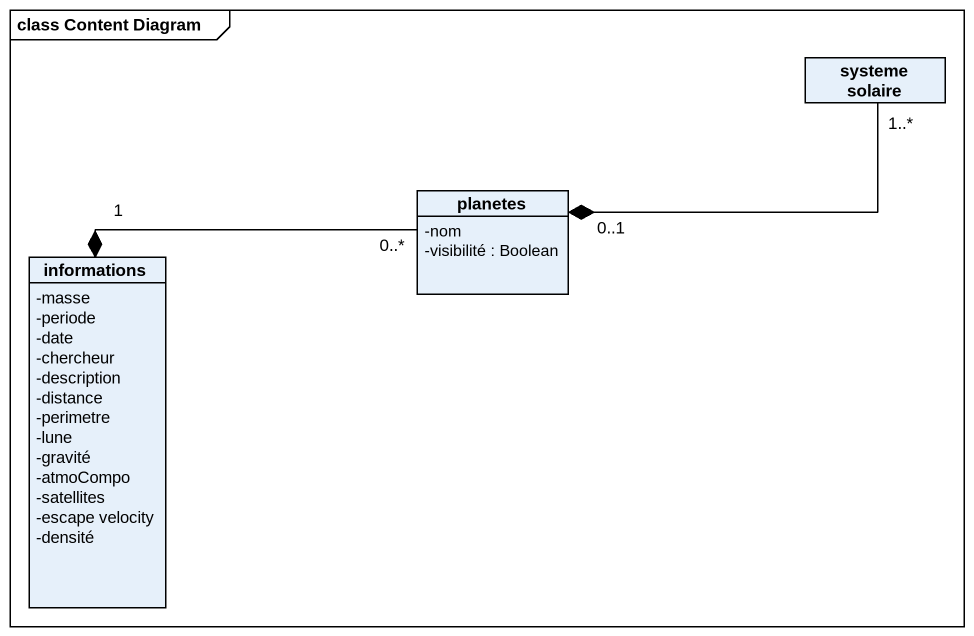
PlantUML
@startuml
mainframe class Content Diagram
hide circle
hide empty members
skinparam classAttributeIconSize 0
class "systeme solaire" as systeme_solaire
class planetes {
  -nom
  -visibilité : Boolean
}
class informations {
  -masse
  -periode
  -date
  -chercheur
  -description
  -distance
  -perimetre
  -lune
  -gravité
  -atmoCompo
  -satellites
  -escape velocity
  -densité
}
planetes "0..1" *-right- "1..*" systeme_solaire
informations "1" *-right- "0..*" planetes
@enduml
